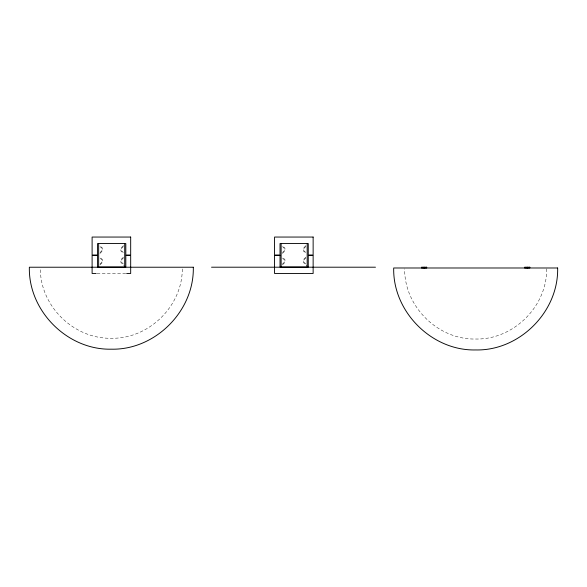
<?xml version="1.0" encoding="UTF-8"?>
<svg xmlns="http://www.w3.org/2000/svg" width="587" height="587" viewBox="0 0 587 587"><rect width="100%" height="100%" fill="white"/><g stroke="black" fill="none" stroke-linecap="round" stroke-linejoin="round"><path stroke-width="0.44" stroke-dasharray="2.94 2.2" d="M182.286 268.963C182.337 306.304 148.614 339.081 111.325 338.251C74.043 339.081 40.32 306.304 40.364 268.963M546.673 268.861C547.143 306.517 513.295 339.873 475.675 339.022C438.049 339.873 404.201 306.517 404.67 268.861M100.076 252.505L101.947 250.634L101.947 248.448L100.076 246.577M100.076 263.989L101.947 262.11L101.947 259.924L100.076 258.053M123.314 246.577L121.436 248.448L121.436 250.634L123.314 252.505M123.314 258.053L121.436 259.924L121.436 262.11L123.314 263.989M282.523 252.505L284.401 250.634L284.401 248.448L282.523 246.577M282.523 263.989L284.401 262.11L284.401 259.924L282.523 258.053M305.768 246.577L303.89 248.448L303.89 250.634L305.768 252.505M305.768 258.053L303.89 259.924L303.89 262.11L305.768 263.989M99.944 253.437L102.49 250.906L102.49 248.176L99.944 245.652M99.944 264.913L102.49 262.389L102.49 259.652L99.944 257.128M123.446 245.652L120.893 248.176L120.893 250.906L123.446 253.437M123.446 257.128L120.893 259.652L120.893 262.389L124.715 266.175M282.398 253.437L284.944 250.906L284.944 248.176L282.398 245.652M282.398 264.913L284.944 262.389L284.944 259.652L282.398 257.128M305.9 245.652L303.347 248.176L303.347 250.906L305.9 253.437M305.9 257.128L303.347 259.652L303.347 262.389L307.17 266.175M97.053 273.483L128.406 273.483"/><path stroke-width="0.88" d="M211.525 267.202L375.475 267.202M96.143 273.483L92.108 273.483L92.108 255.55L97.574 255.55L97.574 267.034L125.809 267.034L125.809 255.55L130.681 255.55L130.681 273.483L126.638 273.483M527.214 267.202L527.214 267.973M424.1 267.202L424.1 267.973M307.17 244.075L307.17 266.483M281.122 244.075L281.122 266.483M124.715 244.075L124.715 266.483M98.667 244.075L98.667 266.483M193.306 267.224C194.304 311.029 155.129 350.197 111.325 349.184C67.52 350.197 28.345 311.029 29.35 267.224L193.306 267.224M557.65 267.988C558.655 311.792 519.48 350.96 475.675 349.947C431.871 350.96 392.696 311.792 393.694 267.988L557.65 267.988M130.681 237.053L92.108 237.053L92.108 255.007L97.574 255.007L97.574 243.532L125.809 243.532L125.809 255.007L130.681 255.007L130.681 237.053M313.135 237.053L274.562 237.053L274.562 255.007L280.028 255.007L280.028 243.532L308.263 243.532L308.263 255.007L313.135 255.007L313.135 237.053M280.028 255.55L274.562 255.55L274.562 273.483L313.135 273.483L313.135 255.55L308.263 255.55L308.263 267.034L280.028 267.034L280.028 255.55M426.676 267.202L421.517 267.202L421.517 267.973L426.676 267.973L426.676 267.202M529.804 267.202L524.639 267.202L524.639 267.973L529.79 267.973L529.804 267.202"/></g></svg>
